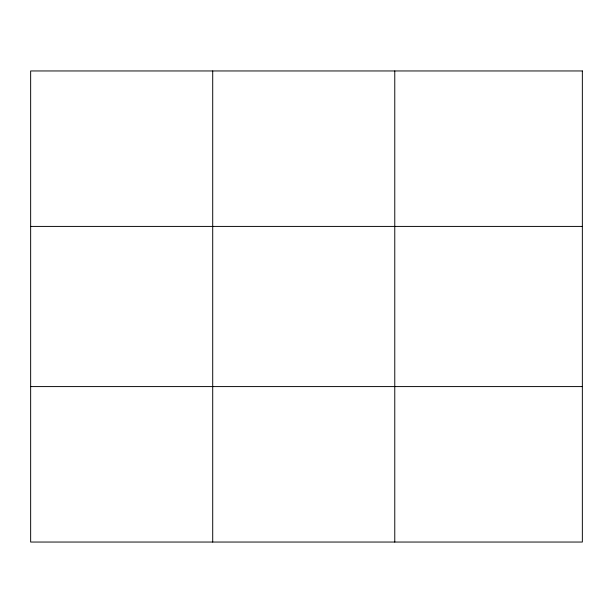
<?xml version="1.0" encoding="UTF-8"?>
<svg xmlns="http://www.w3.org/2000/svg" width="613" height="613" viewBox="0 0 613 613"><rect width="100%" height="100%" fill="white"/><g stroke="black" fill="none" stroke-linecap="round" stroke-linejoin="round"><path stroke-width="0.92" d="M212.711 542.045L212.711 70.955M394.772 542.045L394.772 70.955M30.65 226.412L582.35 226.412M30.65 386.588L582.35 386.588M582.35 70.955L582.35 542.045L30.65 542.045L30.65 70.955L582.35 70.955"/></g></svg>
